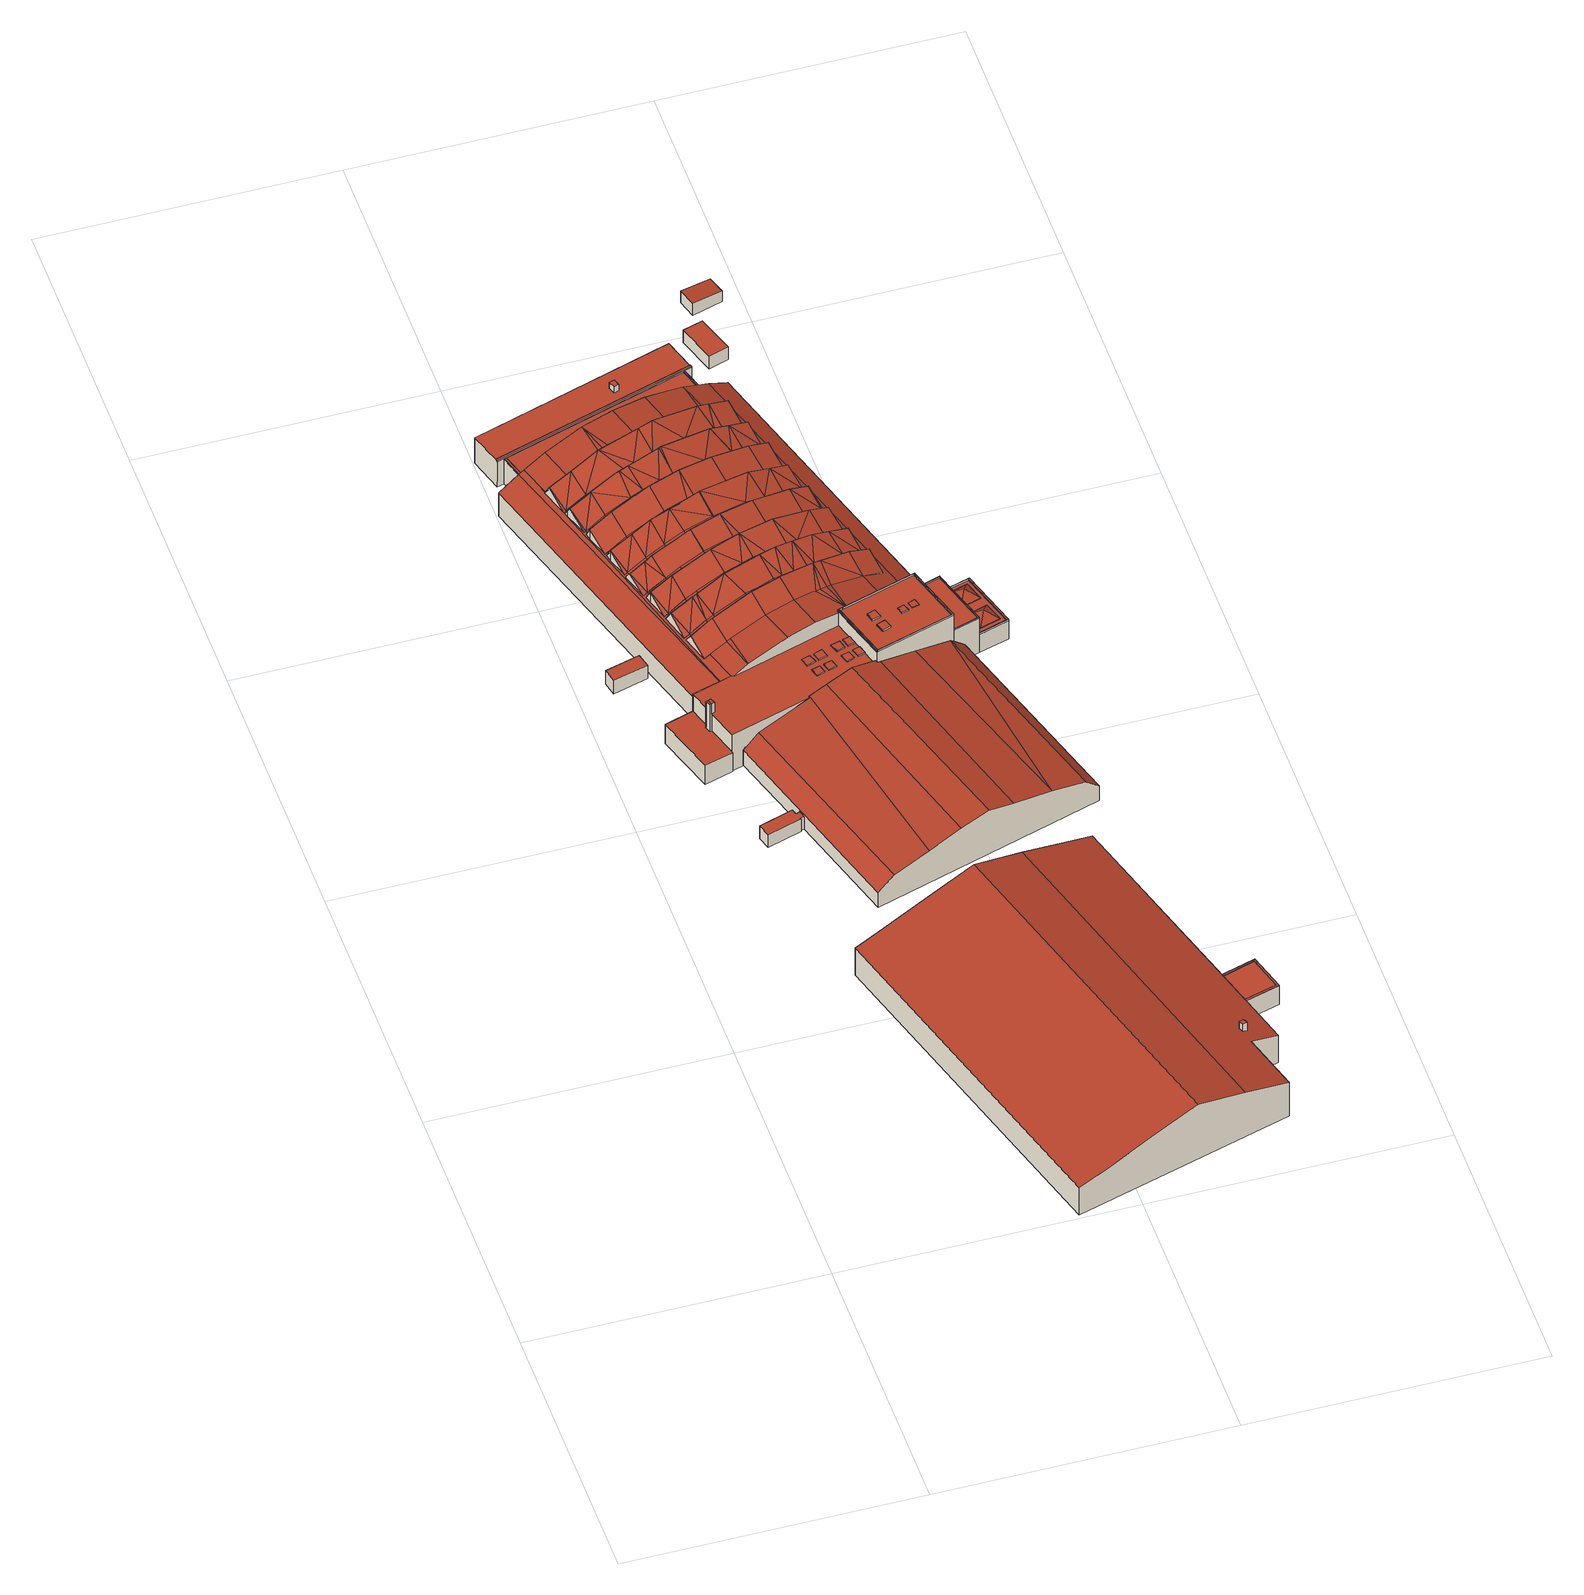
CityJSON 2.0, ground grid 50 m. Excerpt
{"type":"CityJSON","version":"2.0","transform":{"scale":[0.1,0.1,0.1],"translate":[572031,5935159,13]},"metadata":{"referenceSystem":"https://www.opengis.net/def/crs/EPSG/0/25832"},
"CityObjects":{
"building1":{"type":"Building","attributes":{"Grundfläche 2D":"14.764893","Grundhöhe NN":"13.421"},"geometry":[{"type":"Solid","lod":"3","boundaries":[[[[0,1,2,3]],[[4,5,3,2]],[[5,6,0,3]],[[6,7,1,0]],[[7,4,2,1]],[[7,6,5,4]]]],"semantics":{"surfaces":[{"type":"RoofSurface"},{"type":"WallSurface"},{"type":"GroundSurface"}],"values":[[0,1,1,1,1,2]]}}]},
"building2":{"type":"Building","attributes":{"Grundfläche 2D":"2717.191455","Grundhöhe NN":"13.667"},"children":["building2-1","building2-2"],"geometry":[{"type":"Solid","lod":"3","boundaries":[[[[8,9,10,11,12,13]],[[14,15,16,17,18,19,20,21]],[[22,23,16,15]],[[22,24,25,26,27,28,29,23]],[[9,8,30,31]],[[10,9,31,32]],[[11,10,32,33]],[[26,25,24,22,15,14,21,34,35]],[[27,26,35,36]],[[17,16,23,29,28,27,36,37]],[[18,17,37,38]],[[19,18,38,39]],[[8,13,12,11,33,34,21,20,19,39,30]],[[38,37,36,35,34,33,32,31,30,39]]]],"semantics":{"surfaces":[{"type":"RoofSurface"},{"type":"WallSurface"},{"type":"GroundSurface"}],"values":[[0,0,0,0,1,1,1,1,1,1,1,1,1,2]]}}]},
"building2-1":{"type":"BuildingInstallation","parents":["building2"],"geometry":[{"type":"MultiSurface","lod":"3","boundaries":[[[40,41,42,43,44,45,46,47]],[[11,12,41,40]],[[12,48,42,41]],[[43,42,48,49]],[[49,13,44,43]],[[13,8,45,44]],[[9,46,45,8]],[[9,10,47,46]],[[10,11,40,47]]],"semantics":{"surfaces":[{"type":"RoofSurface"},{"type":"WallSurface"}],"values":[0,1,1,1,1,1,1,1,1]}}]},
"building2-2":{"type":"BuildingInstallation","parents":["building2"],"geometry":[{"type":"MultiSurface","lod":"3","boundaries":[[[50,51,52,53,54,55]],[[56,57,58,53,52,51]],[[59,55,54,53,58,60]],[[59,61,50,55]],[[61,56,51,50]]],"semantics":{"surfaces":[{"type":"RoofSurface"},{"type":"WallSurface"}],"values":[0,1,1,1,1]}}]},
"building3":{"type":"Building","attributes":{"Grundfläche 2D":"1534.411316","Grundhöhe NN":"13.532"},"geometry":[{"type":"Solid","lod":"3","boundaries":[[[[62,63,64,65,66]],[[64,67,68,69,65]],[[70,71,72,68,67]],[[73,74,71,70]],[[74,73,75,76,77,78,79]],[[75,80,81,76]],[[82,83,80]],[[83,81,80]],[[82,84,85,86,83]],[[87,88,89,90,91,92,93,94]],[[91,95,96,63,62,66,97,98,92]],[[84,82,80,75,73,70,67,64,63,96,99]],[[85,84,99,100]],[[101,102,78,77,76,81,83,86,85,100,103]],[[79,78,102,104]],[[72,71,74,79,104,105]],[[68,72,105,106]],[[66,65,69,68,106,97]],[[93,92,98,107]],[[94,93,107,108]],[[87,94,108,109]],[[88,87,109,110]],[[89,88,110,111]],[[90,89,111,112]],[[91,90,112,95]],[[98,97,106,105,104,102,101,103,100,99,96,95,112,111,110,109,108,107]]]],"semantics":{"surfaces":[{"type":"RoofSurface"},{"type":"WallSurface"},{"type":"GroundSurface"}],"values":[[0,0,0,0,0,0,0,0,0,0,1,1,1,1,1,1,1,1,1,1,1,1,1,1,1,2]]}}]},
"building4":{"type":"Building","attributes":{"Grundfläche 2D":"397.008832","Grundhöhe NN":"13.572"},"children":["building4-1","building4-2","building4-3"],"geometry":[{"type":"Solid","lod":"3","boundaries":[[[[113,114,115,116]],[[117,118,119,120,121,122,123,124]],[[125,126,127,128]],[[129,126,113,116]],[[126,125,114,113]],[[125,130,115,114]],[[130,129,116,115]],[[120,119,118,117,131,132]],[[122,121,120,132,133]],[[117,124,123,134,131]],[[123,122,133,135,129,130,136,134]],[[127,126,129,135,137]],[[128,127,137,138]],[[130,125,128,138,136]],[[138,137,135,133,132,131,134,136]]]],"semantics":{"surfaces":[{"type":"RoofSurface"},{"type":"WallSurface"},{"type":"GroundSurface"}],"values":[[0,0,0,1,1,1,1,1,1,1,1,1,1,1,2]]}}]},
"building4-1":{"type":"BuildingInstallation","parents":["building4"],"geometry":[{"type":"MultiSurface","lod":"3","boundaries":[[[139,140,141,142]],[[142,141,143,144]],[[139,142,144,145]],[[140,139,145,146]],[[141,140,146,143]]],"semantics":{"surfaces":[{"type":"RoofSurface"},{"type":"WallSurface"}],"values":[0,1,1,1,1]}}]},
"building4-2":{"type":"BuildingInstallation","parents":["building4"],"geometry":[{"type":"MultiSurface","lod":"3","boundaries":[[[147,148,149,150]],[[117,118,150,149]],[[147,150,118,151]],[[148,147,151,124]],[[124,117,149,148]]],"semantics":{"surfaces":[{"type":"RoofSurface"},{"type":"WallSurface"}],"values":[0,1,1,1,1]}}]},
"building4-3":{"type":"BuildingInstallation","parents":["building4"],"geometry":[{"type":"MultiSurface","lod":"3","boundaries":[[[152,153,154,155]],[[155,154,121,156]],[[152,155,156,119]],[[119,120,153,152]],[[120,121,154,153]]],"semantics":{"surfaces":[{"type":"RoofSurface"},{"type":"WallSurface"}],"values":[0,1,1,1,1]}}]},
"building5":{"type":"Building","attributes":{"Grundfläche 2D":"2936.861696","Grundhöhe NN":"13.421"},"children":["building5-1","building5-2","building5-3","building5-4","building5-5","building5-6","building5-7","building5-8","building5-9","building5-10","building5-11","building5-12","building5-13","building5-14","building5-15","building5-16","building5-17","building5-18"],"geometry":[{"type":"MultiSurface","lod":"3","boundaries":[[[157,158,159,160]],[[161,162,163,164,158]],[[164,165,158]],[[165,159,158]],[[157,166,167,158]],[[168,169,162,161,158,167]],[[170,171,162,169]],[[172,173,174,171,170,175]],[[172,176,173]],[[176,177,173]],[[178,179,173,177]],[[179,178,180]],[[180,181,182,183]],[[180,183,179]],[[182,184,185,183]],[[185,186,183]],[[173,179,186,187]],[[183,186,179]],[[187,188,173]],[[173,188,174]],[[189,174,188,190,191]],[[162,171,189,192,163]],[[171,174,189]],[[193,194,195,196]],[[193,196,197]],[[198,199,200]],[[199,193,197]],[[197,200,199]],[[201,196,202]],[[201,202,203]],[[197,196,201]],[[204,197,201]],[[204,205,200]],[[204,200,197]],[[206,207,208]],[[200,205,206,208]],[[207,209,208]],[[210,211,209]],[[211,208,209]],[[212,213,210]],[[210,213,211]],[[212,214,215]],[[215,213,212]],[[214,216,217]],[[215,214,217]],[[218,217,216]],[[219,217,218]],[[219,220,221]],[[221,217,219]],[[221,222,217]],[[223,215,222]],[[215,217,222]],[[223,224,213]],[[223,213,215]],[[224,225,211]],[[211,213,224]],[[226,208,225]],[[211,225,208]],[[200,208,227,198]],[[226,227,208]],[[228,229,230]],[[228,231,229]],[[232,233,234]],[[232,234,235,236,237,231]],[[231,237,229]],[[238,239,228]],[[239,231,228]],[[240,231,239]],[[241,242,232,231,240,243,244]],[[232,242,245,246]],[[246,247,248]],[[246,248,232]],[[249,248,247]],[[250,251,248,249,252]],[[253,251,250]],[[254,255,256]],[[254,256,251,253]],[[257,256,255,258]],[[257,259,260,256]],[[260,261,256]],[[261,262,251]],[[256,261,251]],[[251,262,263]],[[248,263,264]],[[263,248,251]],[[265,232,248,264]],[[233,232,265]],[[266,267,268]],[[266,269,267]],[[266,270,271]],[[266,271,269]],[[272,273,270]],[[273,271,270]],[[274,272,275,276]],[[272,274,273]],[[276,277,278]],[[274,276,278]],[[279,280,278,277]],[[279,281,280]],[[281,282,280]],[[281,283,282]],[[283,284,285,286]],[[286,282,283]],[[285,287,288]],[[285,288,286]],[[289,290,291,287]],[[291,288,287]],[[292,293,291]],[[293,288,291]],[[294,288,293]],[[286,294,295]],[[286,288,294]],[[295,296,282]],[[295,282,286]],[[297,298,278,280,282,296,299]],[[300,278,298]],[[301,302,303,274,300]],[[300,274,278]],[[303,304,273]],[[303,273,274]],[[304,305,273]],[[305,306,271]],[[305,271,273]],[[307,269,306]],[[269,271,306]],[[267,269,307]],[[308,309,310,311,312,313]],[[309,314,315,316,317]],[[308,314,309]],[[318,319,320]],[[308,313,318,320,321]],[[322,315,314,308,321,323]],[[324,315,322,325]],[[325,326,324]],[[327,328,324,326,329]],[[329,330,331,332,333,327]],[[334,335,332,331]],[[336,332,335,337]],[[336,338,332]],[[333,332,338,339]],[[328,327,339,340,324]],[[327,333,339]],[[324,340,341]],[[341,316,315,324]],[[342,343,344]],[[342,345,346]],[[342,346,343]],[[347,348,349]],[[345,349,346]],[[346,349,348]],[[348,347,350,351,352]],[[353,354,352,351]],[[354,353,355,356]],[[357,358,359]],[[359,356,355,357]],[[360,358,361,362]],[[358,360,359]],[[363,364,365,362]],[[365,360,362]],[[365,366,367,368]],[[368,360,365]],[[369,360,368]],[[370,371,354,356,359,369]],[[359,360,369]],[[371,372,354]],[[373,352,354,372]],[[352,373,374]],[[348,352,374,375]],[[376,346,348,375,377]],[[376,378,346]],[[379,343,378]],[[343,346,378]],[[380,381,382]],[[383,381,380]],[[384,381,383]],[[384,385,381]],[[386,387,388]],[[388,387,389,385]],[[389,381,385]],[[390,384,391]],[[390,391,392]],[[384,390,385]],[[393,385,390]],[[393,394,385]],[[395,388,396]],[[388,385,394,396]],[[395,397,398]],[[395,398,388]],[[397,399,400]],[[397,400,398]],[[399,401,402]],[[399,402,400]],[[401,403,404]],[[404,402,401]],[[405,406,407]],[[403,405,404]],[[405,407,404]],[[406,408,407]],[[409,407,408]],[[410,411,409]],[[411,407,409]],[[411,412,407]],[[412,413,404]],[[407,412,404]],[[413,414,402]],[[402,404,413]],[[414,415,400]],[[400,402,414]],[[415,416,398]],[[400,415,398]],[[398,417,386,388]],[[416,417,398]],[[418,419,420,421]],[[418,422,419]],[[423,424,425,426]],[[422,426,427,419]],[[422,423,426]],[[418,428,429,430]],[[430,422,418]],[[431,422,430]],[[423,431,432,433]],[[431,423,422]],[[433,434,423]],[[434,435,436]],[[434,436,423]],[[435,437,438]],[[435,438,436]],[[437,439,440]],[[438,437,440]],[[439,441,442]],[[440,439,442]],[[443,444,442,441]],[[445,446,444]],[[446,442,444]],[[446,447,442]],[[448,440,447]],[[447,440,442]],[[448,449,438]],[[438,440,448]],[[438,449,450,436]],[[450,424,423]],[[436,450,423]],[[451,452,453]],[[451,454,452]],[[451,453,455]],[[451,455,454]],[[456,457,458]],[[456,459,457]],[[456,458,460]],[[456,460,459]],[[461,462,463,464,465,466,467,468,469,470,68,72,471,472,473]],[[474,475,476]],[[477,474,478,479,480,481,482,483,484,485,486]],[[485,484,475,474,477,486]],[[487,488,489,490,491,492,493]],[[494,495,496,497,498,499,500]],[[501,502,503,504,505]],[[221,506,507,216,342,508,509,510,511,255,266,512,513,306,185,514,515,180,516,505,504,517,518,519,446,520,521,522,441,411,523,524,406,336,525,526,331]],[[260,527,510,376]],[[510,527,511]],[[527,528,511]],[[447,519,529,448]],[[349,345,214]],[[347,349,214,212]],[[270,253,250,272]],[[304,187,186,305]],[[178,177,530]],[[330,329,223,222]],[[338,403,401,339]],[[439,437,413,412]],[[262,261,377,375]],[[516,180,178,530]],[[305,186,185,306]],[[254,253,270]],[[255,254,270,266]],[[221,331,330,222]],[[441,439,412,411]],[[446,519,447]],[[403,338,336,406,405]],[[345,342,216,214]],[[261,260,376,377]],[[212,210,351,350,347]],[[275,272,250,252]],[[252,249,275]],[[177,176,530]],[[374,263,262,375]],[[435,414,531,413,437,532]],[[533,448,529,534,449]],[[223,329,535,326,224,536]],[[339,401,537,399,340,538]],[[188,187,304,303]],[[434,415,414,435]],[[397,341,340,399]],[[326,325,225,224]],[[209,351,210]],[[534,539,450,449]],[[539,540,426,425]],[[309,317,396,394,393]],[[198,323,321,199]],[[240,285,284,243]],[[284,283,243]],[[283,281,242,241,244,243]],[[168,167,541]],[[295,294,165,164]],[[235,370,369,237,236]],[[355,205,204,358,357]],[[386,417,432,431,387]],[[542,169,168,541]],[[322,323,198,227,226]],[[396,317,316,395]],[[432,417,416,433]],[[425,424,539]],[[205,355,353,207,206]],[[235,234,233,371,370]],[[164,163,296,295]],[[543,170,544,169,542]],[[233,265,545,372,371]],[[209,207,353,351]],[[225,325,322,226]],[[341,397,395,316]],[[415,434,433,416]],[[424,450,539]],[[546,547,277,247,246,245,242,281,279,548]],[[296,163,192,549,189,298,297,299]],[[310,309,393,390]],[[193,199,321,320]],[[550,551,464,541,167,552]],[[294,553,554,165]],[[240,239,287,285]],[[369,555,556,229,237]],[[361,204,201,557]],[[361,358,204]],[[431,430,381,389]],[[389,387,431]],[[426,540,558,559,427]],[[560,561,562,563,564,420,558,565,566]],[[561,381,430,562]],[[558,420,559]],[[320,319,318,567,312,311,310,390,392,391,560,566,550,552,568,569,554,553,570,571,572,287,239,573,574,575,229,556,576,577,578,557,201,203,202,579,195,194,193]],[[565,580,581,566]],[[545,265,264,373]],[[188,303,302,301,300,298,189,191,190]],[[530,172,175,170,543,582,583,584]],[[264,263,374,373]],[[176,172,530]],[[276,249,247,277]],[[276,275,249]],[[585,586,587,588,589,590],[591,592,593,594],[595,596,597,598]],[[160,569,568,166,157]],[[166,568,552]],[[166,552,167]],[[169,544,170]],[[515,181,180]],[[181,515,514,184,182]],[[514,185,184]],[[189,549,192]],[[192,549,192,163]],[[160,159,165,554,569]],[[579,196,195]],[[579,202,196]],[[507,218,216]],[[218,507,506,220,219]],[[506,221,220]],[[575,574,228,230]],[[574,573,238,228]],[[240,239,238,573,239]],[[246,245,246,247]],[[255,511,258]],[[511,528,257,258]],[[528,527,259,257]],[[527,260,259]],[[265,264,265,233]],[[230,229,237,229,575]],[[512,266,268]],[[279,281,279,548]],[[279,546,548]],[[277,546,279]],[[546,277,547]],[[571,290,289,287,285,287,572]],[[290,571,570,292,291]],[[294,293,292,570,553]],[[297,299,297,298]],[[513,307,306]],[[307,513,512,268,267]],[[567,313,312]],[[567,318,313]],[[526,334,331]],[[334,526,525,337,335]],[[525,336,337]],[[508,342,344]],[[577,364,363,362,361,557,578]],[[364,577,576,366,365]],[[576,556,368,367,366]],[[368,555,369]],[[372,545,373]],[[378,376,510,379]],[[510,509,343,379]],[[509,508,344,343]],[[561,560,380,382]],[[560,383,380]],[[383,560,391,384]],[[524,408,406]],[[408,524,523,410,409]],[[523,411,410]],[[382,381,389,381,561]],[[421,564,563,428,418]],[[563,562,430,431,430,429,428]],[[522,443,441]],[[522,521,520,445,444,443]],[[520,446,445]],[[564,421,420,419,427,559,420]],[[453,452,597,596]],[[455,453,596,595]],[[595,598,454,455]],[[598,597,452,454]],[[458,457,593,592]],[[592,591,460,458]],[[591,594,459,460]],[[457,459,594,593]],[[551,465,464]],[[465,551,550,466]],[[599,600,498,467,466,550,566,581]],[[496,495,470,469,468,467,498,497]],[[470,495,601,602,68]],[[72,68,602,603]],[[471,72,603,604]],[[583,582,463,462,461,473,472,471,604,605,479,478,474,476]],[[606,488,607,481,480,479,605,608]],[[481,607,488,487,493,492,609,483,482]],[[530,584,583,476,475,484,483,609,492,501,505,516]],[[489,488,606,610,588,611]],[[489,611,588,587,586,585,612,491,490]],[[501,492,491,612,585,613,614,502]],[[499,498,600,615]],[[500,499,615,616]],[[494,500,616,617]],[[495,494,617,601]],[[503,502,614,618]],[[580,565,558,540,539,534,529,519,518,517,504,503,618,619]],[[581,580,619,599]],[[542,541,464,463,582,543]],[[589,588,610,620]],[[590,589,620,621]],[[585,590,621,613]],[[602,601,617,616,615,600,599,619,618,614,613,621,620,610,606,608,605,604,603]]],"semantics":{"surfaces":[{"type":"RoofSurface"},{"type":"WallSurface"},{"type":"GroundSurface"}],"values":[0,0,0,0,0,0,0,0,0,0,0,0,0,0,0,0,0,0,0,0,0,0,0,0,0,0,0,0,0,0,0,0,0,0,0,0,0,0,0,0,0,0,0,0,0,0,0,0,0,0,0,0,0,0,0,0,0,0,0,0,0,0,0,0,0,0,0,0,0,0,0,0,0,0,0,0,0,0,0,0,0,0,0,0,0,0,0,0,0,0,0,0,0,0,0,0,0,0,0,0,0,0,0,0,0,0,0,0,0,0,0,0,0,0,0,0,0,0,0,0,0,0,0,0,0,0,0,0,0,0,0,0,0,0,0,0,0,0,0,0,0,0,0,0,0,0,0,0,0,0,0,0,0,0,0,0,0,0,0,0,0,0,0,0,0,0,0,0,0,0,0,0,0,0,0,0,0,0,0,0,0,0,0,0,0,0,0,0,0,0,0,0,0,0,0,0,0,0,0,0,0,0,0,0,0,0,0,0,0,0,0,0,0,0,0,0,0,0,0,0,0,0,0,0,0,0,0,0,0,0,0,0,0,0,0,0,0,0,0,0,0,0,0,0,0,0,0,0,0,0,0,0,0,0,0,0,0,0,0,0,0,0,0,0,0,0,0,0,0,0,0,0,0,0,0,0,0,0,0,0,0,0,0,0,0,0,0,0,0,0,0,0,0,0,0,0,0,0,0,0,0,0,0,0,0,0,0,0,0,0,0,0,0,0,0,0,0,0,0,0,0,0,0,0,0,0,0,0,0,0,0,0,0,0,0,0,0,0,0,0,0,0,0,0,0,0,0,0,1,1,1,1,1,1,1,1,1,1,1,1,1,1,1,1,1,1,1,1,1,1,1,1,1,1,1,1,1,1,1,1,1,1,1,1,1,1,1,1,1,1,1,1,1,1,1,1,1,1,1,1,1,1,1,1,1,1,1,1,1,1,1,1,1,1,1,1,1,1,1,1,1,1,1,1,1,1,1,1,1,1,1,1,1,1,1,1,1,1,1,1,1,1,1,1,2]}}]},
"building5-1":{"type":"BuildingInstallation","parents":["building5"],"geometry":[{"type":"MultiSurface","lod":"3","boundaries":[[[622,623,611,624,625,612,626,627]],[[588,589,624,611]],[[589,590,625,624]],[[590,585,612,625]],[[586,626,612,585]],[[586,628,627,626]],[[628,629,622,627]],[[629,587,623,622]],[[588,611,623,587]]],"semantics":{"surfaces":[{"type":"RoofSurface"},{"type":"WallSurface"}],"values":[0,1,1,1,1,1,1,1,1]}}]},
"building5-2":{"type":"BuildingInstallation","parents":["building5"],"geometry":[{"type":"MultiSurface","lod":"3","boundaries":[[[630,631,632,633]],[[633,632,634,635]],[[630,633,635,636]],[[631,630,636,637]],[[632,631,637,634]]],"semantics":{"surfaces":[{"type":"RoofSurface"},{"type":"WallSurface"}],"values":[0,1,1,1,1]}}]},
"building5-3":{"type":"BuildingInstallation","parents":["building5"],"geometry":[{"type":"MultiSurface","lod":"3","boundaries":[[[638,639,640,641]],[[469,642,638,641]],[[639,638,642,643]],[[643,468,640,639]]],"semantics":{"surfaces":[{"type":"RoofSurface"},{"type":"WallSurface"}],"values":[0,1,1,1]}}]},
"building5-4":{"type":"BuildingInstallation","parents":["building5"],"geometry":[{"type":"MultiSurface","lod":"3","boundaries":[[[644,645,646,647]],[[647,646,648,649]],[[644,647,649,650]],[[650,651,645,644]],[[651,648,646,645]]],"semantics":{"surfaces":[{"type":"RoofSurface"},{"type":"WallSurface"}],"values":[0,1,1,1,1]}}]},
"building5-5":{"type":"BuildingInstallation","parents":["building5"],"geometry":[{"type":"MultiSurface","lod":"3","boundaries":[[[652,653,654,655]],[[655,654,473,656]],[[652,655,656,657]],[[657,472,653,652]],[[472,473,654,653]]],"semantics":{"surfaces":[{"type":"RoofSurface"},{"type":"WallSurface"}],"values":[0,1,1,1,1]}}]},
"building5-6":{"type":"BuildingInstallation","parents":["building5"],"geometry":[{"type":"MultiSurface","lod":"3","boundaries":[[[658,659,660,661]],[[661,660,662,663]],[[663,664,658,661]],[[659,658,664,665]],[[665,662,660,659]]],"semantics":{"surfaces":[{"type":"RoofSurface"},{"type":"WallSurface"}],"values":[0,1,1,1,1]}}]},
"building5-7":{"type":"BuildingInstallation","parents":["building5"],"geometry":[{"type":"MultiSurface","lod":"3","boundaries":[[[666,667,668,669]],[[669,668,670,671]],[[666,669,671,672]],[[667,666,672,673]],[[668,667,673,670]]],"semantics":{"surfaces":[{"type":"RoofSurface"},{"type":"WallSurface"}],"values":[0,1,1,1,1]}}]},
"building5-8":{"type":"BuildingInstallation","parents":["building5"],"geometry":[{"type":"MultiSurface","lod":"3","boundaries":[[[674,675,676,677]],[[676,461,462,677]],[[462,678,674,677]],[[675,674,678,679]],[[461,676,675,679]]],"semantics":{"surfaces":[{"type":"RoofSurface"},{"type":"WallSurface"}],"values":[0,1,1,1,1]}}]},
"building5-9":{"type":"BuildingInstallation","parents":["building5"],"geometry":[{"type":"MultiSurface","lod":"3","boundaries":[[[680,681,682,683]],[[682,681,684,685]],[[683,682,685,686]],[[687,680,683,686]],[[681,680,687,684]]],"semantics":{"surfaces":[{"type":"RoofSurface"},{"type":"WallSurface"}],"values":[0,1,1,1,1]}}]},
"building5-10":{"type":"BuildingInstallation","parents":["building5"],"geometry":[{"type":"MultiSurface","lod":"3","boundaries":[[[688,689,690,691]],[[692,693,691,690]],[[688,691,693,694]],[[689,688,694,695]],[[695,692,690,689]]],"semantics":{"surfaces":[{"type":"RoofSurface"},{"type":"WallSurface"}],"values":[0,1,1,1,1]}}]},
"building5-11":{"type":"BuildingInstallation","parents":["building5"],"geometry":[{"type":"MultiSurface","lod":"3","boundaries":[[[696,697,698,699]],[[700,701,699,698]],[[696,699,701,702]],[[697,696,702,703]],[[703,700,698,697]]],"semantics":{"surfaces":[{"type":"RoofSurface"},{"type":"WallSurface"}],"values":[0,1,1,1,1]}}]},
"building5-12":{"type":"BuildingInstallation","parents":["building5"],"geometry":[{"type":"MultiSurface","lod":"3","boundaries":[[[704,705,706,707]],[[707,706,708,709]],[[704,707,709,710]],[[705,704,710,711]],[[706,705,711,708]]],"semantics":{"surfaces":[{"type":"RoofSurface"},{"type":"WallSurface"}],"values":[0,1,1,1,1]}}]},
"building5-13":{"type":"BuildingInstallation","parents":["building5"],"geometry":[{"type":"MultiSurface","lod":"3","boundaries":[[[712,713,714,715]],[[716,717,715,714]],[[717,718,712,715]],[[713,712,718,719]],[[714,713,719,716]]],"semantics":{"surfaces":[{"type":"RoofSurface"},{"type":"WallSurface"}],"values":[0,1,1,1,1]}}]},
"building5-14":{"type":"BuildingInstallation","parents":["building5"],"geometry":[{"type":"MultiSurface","lod":"3","boundaries":[[[720,721,722,723]],[[723,722,724,725]],[[720,723,725,726]],[[721,720,726,727]],[[722,721,727,724]]],"semantics":{"surfaces":[{"type":"RoofSurface"},{"type":"WallSurface"}],"values":[0,1,1,1,1]}}]},
"building5-15":{"type":"BuildingInstallation","parents":["building5"],"geometry":[{"type":"MultiSurface","lod":"3","boundaries":[[[728,729,730,731,732,733,734,735,736,737,738,739,740]],[[480,481,735,734]],[[482,483,737,736,735,481]],[[483,484,475,738,737]],[[741,486,740,739]],[[485,740,486]],[[485,742,743,744,731,730,729,728]],[[485,728,740]],[[732,731,744,745]],[[745,746,733,732]]],"semantics":{"surfaces":[{"type":"RoofSurface"},{"type":"WallSurface"}],"values":[0,1,1,1,1,1,1,1,1,1]}}]},
"building5-16":{"type":"BuildingInstallation","parents":["building5"],"geometry":[{"type":"MultiSurface","lod":"3","boundaries":[[[734,733,739,738,747,748]],[[479,480,734,748]],[[741,739,733,746,749,477]],[[747,738,475,476]],[[476,474,478,479,748,747]]],"semantics":{"surfaces":[{"type":"RoofSurface"},{"type":"WallSurface"}],"values":[0,1,1,1,1]}}]},
"building5-17":{"type":"BuildingInstallation","parents":["building5"],"geometry":[{"type":"MultiSurface","lod":"3","boundaries":[[[750,751,607,752,753,754,609,755,756]],[[488,489,752,607]],[[489,490,491,754,753,752]],[[492,609,754,491]],[[493,755,609,492]],[[493,757,756,755]],[[750,756,757,758]],[[758,487,751,750]],[[488,607,751,487]]],"semantics":{"surfaces":[{"type":"RoofSurface"},{"type":"WallSurface"}],"values":[0,1,1,1,1,1,1,1,1]}}]},
"building5-18":{"type":"BuildingInstallation","parents":["building5"],"geometry":[{"type":"MultiSurface","lod":"3","boundaries":[[[759,760,641,640]],[[468,469,496,497]],[[761,759,640,468,497]],[[760,759,761,762]],[[496,469,641,760,762]]],"semantics":{"surfaces":[{"type":"RoofSurface"},{"type":"WallSurface"}],"values":[0,1,1,1,1]}}]},
"building6":{"type":"Building","attributes":{"Grundfläche 2D":"4.141002","Grundhöhe NN":"13.704"},"geometry":[{"type":"Solid","lod":"3","boundaries":[[[[763,764,765,766]],[[767,768,766,765]],[[768,769,763,766]],[[769,770,764,763]],[[770,767,765,764]],[[770,769,768,767]]]],"semantics":{"surfaces":[{"type":"RoofSurface"},{"type":"WallSurface"},{"type":"GroundSurface"}],"values":[[0,1,1,1,1,2]]}}]},
"building7":{"type":"Building","attributes":{"Grundfläche 2D":"24.814032","Grundhöhe NN":"13.720"},"geometry":[{"type":"Solid","lod":"3","boundaries":[[[[771,772,773,774]],[[775,776,774,773]],[[776,777,771,774]],[[777,778,772,771]],[[778,775,773,772]],[[778,777,776,775]]]],"semantics":{"surfaces":[{"type":"RoofSurface"},{"type":"WallSurface"},{"type":"GroundSurface"}],"values":[[0,1,1,1,1,2]]}}]},
"building8":{"type":"Building","attributes":{"Grundfläche 2D":"17.670624","Grundhöhe NN":"13.799"},"geometry":[{"type":"Solid","lod":"3","boundaries":[[[[779,780,781,782]],[[783,784,782,781]],[[784,785,779,782]],[[785,786,780,779]],[[786,783,781,780]],[[786,785,784,783]]]],"semantics":{"surfaces":[{"type":"RoofSurface"},{"type":"WallSurface"},{"type":"GroundSurface"}],"values":[[0,1,1,1,1,2]]}}]}
},
"vertices":[
[116,1312,33],[110,1336,33],[51,1320,33],[57,1296,33],[51,1320,4],[57,1296,4],[116,1312,4],[110,1336,4],
[761,328,47],[828,347,47],[809,413,47],[742,394,47],[743,390,47],[759,332,47],[600,712,79],[522,689,102],[693,91,102],[770,113,79],[741,215,79],[789,228,65],[742,394,65],[646,725,65],[437,664,125],[609,66,125],[355,640,102],[276,617,79],[227,603,65],[399,5,65],[448,19,79],[527,42,102],[761,328,7],[828,347,7],[809,413,7],[742,394,7],[646,725,7],[227,603,7],[399,5,7],[770,113,7],[741,215,7],[789,228,7],
[742,394,48],[743,390,48],[807,409,48],[824,350,48],[759,332,48],[761,328,48],[828,347,48],[809,413,48],[807,409,47],[824,350,47],
[732,248,94],[735,240,94],[741,242,94],[743,242,94],[741,248,94],[740,250,94],[735,240,79],[741,242,77],[743,242,77],[740,250,77],[741,248,77],[732,248,79],
[247,929,37],[305,733,37],[333,741,60],[226,1097,60],[200,1089,37],[395,760,75],[318,1124,82],[289,1116,75],[452,778,89],[348,1137,89],[317,1127,82],[502,793,99],[394,1151,99],[545,806,89],[442,1161,88],[438,1160,89],[437,1159,90],[435,1163,90],[614,827,75],[504,1179,75],[673,845,60],[567,1198,60],[697,852,37],[592,1205,37],[573,1200,55],[176,930,32],[183,907,32],[241,925,32],[240,927,32],[247,929,32],[244,941,32],[237,938,32],[234,948,32],[247,929,5],[305,733,5],[200,1089,5],[244,941,5],[697,852,5],[592,1205,5],[438,1160,5],[437,1159,5],[573,1200,5],[435,1163,5],[317,1127,5],[318,1124,5],[237,938,5],[234,948,5],[176,930,5],[183,907,5],[241,925,5],[240,927,5],
[364,1883,63],[19,1778,63],[20,1774,63],[365,1879,63],[46,1729,59],[49,1730,59],[365,1826,59],[367,1826,59],[353,1873,59],[352,1875,59],[32,1777,59],[32,1776,59],[19,1778,61],[364,1883,61],[347,1939,61],[2,1834,61],[365,1879,61],[20,1774,61],[46,1729,6],[367,1826,6],[352,1875,6],[32,1777,6],[365,1879,6],[20,1774,6],[347,1939,6],[2,1834,6],
[240,1877,74],[231,1874,74],[235,1862,74],[243,1865,74],[235,1862,61],[243,1865,61],[240,1877,61],[231,1874,61],
[35,1777,62],[32,1776,62],[46,1729,62],[49,1730,62],[35,1777,59],
[365,1826,62],[367,1826,62],[353,1873,62],[351,1872,62],[351,1872,59],
[180,1293,94],[218,1305,111],[185,1308,81],[176,1305,77],[270,1321,124],[287,1326,128],[283,1337,110],[227,1320,96],[214,1317,93],[190,1258,77],[229,1268,93],[236,1270,95],[298,1289,110],[348,1304,113],[337,1340,131],[387,1315,109],[396,1359,126],[337,1341,131],[385,1315,110],[395,1318,109],[407,1321,108],[414,1324,106],[409,1363,123],[472,1342,91],[507,1353,77],[496,1389,97],[461,1379,112],[492,1400,77],[458,1390,91],[406,1374,104],[392,1370,108],[370,1363,110],[333,1352,113],[354,1358,111],[351,1357,111],[304,1343,111],[118,1516,79],[117,1516,78],[114,1515,77],[116,1504,98],[154,1515,111],[189,1538,103],[151,1526,93],[187,1525,123],[133,1469,79],[128,1467,77],[132,1468,79],[165,1478,93],[198,1489,101],[198,1489,102],[233,1499,110],[221,1535,127],[284,1514,113],[285,1514,113],[274,1551,134],[343,1532,108],[275,1552,134],[377,1543,99],[361,1577,125],[409,1553,91],[399,1589,110],[444,1563,77],[432,1600,97],[429,1611,77],[395,1600,91],[369,1592,98],[328,1580,108],[270,1563,113],[259,1559,112],[218,1547,110],[190,1538,103],[148,1399,99],[151,1413,80],[145,1411,77],[186,1410,113],[254,1430,130],[250,1443,110],[209,1430,100],[208,1430,100],[208,1430,99],[182,1422,93],[159,1363,77],[166,1365,80],[196,1375,93],[217,1382,98],[265,1395,110],[216,1381,98],[216,1382,98],[267,1396,110],[297,1405,112],[316,1411,113],[305,1446,134],[339,1417,111],[375,1428,108],[364,1464,130],[339,1418,111],[395,1434,103],[396,1435,103],[441,1448,91],[430,1484,111],[464,1495,96],[476,1459,77],[461,1506,77],[426,1496,91],[387,1484,101],[360,1476,108],[314,1462,112],[302,1458,113],[292,1455,112],[442,1442,91],[479,1442,97],[476,1452,77],[445,1432,110],[396,1429,103],[415,1423,121],[376,1423,108],[380,1412,128],[349,1402,134],[342,1413,111],[341,1412,111],[318,1405,113],[321,1394,133],[298,1399,112],[270,1378,130],[267,1390,110],[259,1374,130],[218,1375,98],[217,1375,98],[198,1369,93],[210,1359,115],[168,1360,80],[202,1357,112],[161,1358,77],[160,1358,77],[164,1346,99],[174,1310,77],[184,1312,81],[213,1321,93],[226,1326,96],[282,1342,110],[304,1348,111],[332,1357,113],[285,1343,110],[348,1361,111],[351,1362,111],[367,1367,110],[368,1367,110],[391,1374,108],[405,1379,104],[457,1394,91],[490,1404,77],[138,1568,114],[135,1579,93],[101,1569,78],[99,1569,77],[98,1568,77],[100,1557,98],[181,1581,125],[205,1588,131],[201,1600,110],[180,1593,105],[113,1518,77],[114,1519,77],[117,1520,79],[150,1530,93],[217,1550,110],[189,1542,103],[258,1604,134],[258,1563,112],[269,1566,113],[316,1622,128],[260,1605,134],[327,1585,108],[368,1597,98],[394,1604,91],[382,1643,112],[342,1630,122],[429,1615,77],[417,1654,98],[379,1654,91],[414,1665,77],[359,1648,96],[312,1633,108],[254,1616,113],[232,1610,112],[411,1548,91],[448,1547,97],[446,1559,77],[378,1538,99],[414,1537,110],[344,1528,108],[348,1516,126],[378,1538,100],[287,1510,113],[286,1510,113],[290,1498,131],[234,1494,110],[238,1482,128],[199,1483,101],[223,1478,124],[198,1483,101],[167,1473,93],[170,1462,111],[157,1458,105],[166,1473,93],[135,1464,80],[129,1463,78],[128,1462,77],[131,1451,94],[142,1416,77],[143,1416,77],[149,1418,80],[181,1427,93],[207,1436,100],[248,1448,110],[249,1449,110],[300,1463,113],[312,1467,112],[359,1481,108],[425,1501,91],[386,1490,101],[459,1512,77],[460,1512,77],[82,1615,87],[84,1622,78],[80,1621,77],[82,1615,88],[84,1609,98],[122,1621,110],[170,1648,106],[119,1633,93],[172,1636,127],[118,1633,93],[99,1574,78],[96,1573,77],[98,1574,78],[133,1584,93],[178,1598,105],[200,1604,110],[179,1598,105],[230,1614,112],[188,1641,129],[253,1620,113],[242,1657,136],[311,1637,108],[246,1658,137],[358,1653,96],[333,1685,124],[359,1653,96],[378,1659,91],[367,1695,111],[412,1670,77],[401,1706,98],[398,1718,77],[363,1707,91],[350,1703,95],[296,1687,108],[238,1669,113],[206,1659,111],[185,1653,110],[170,1648,107],[68,1662,98],[67,1673,78],[65,1673,77],[64,1673,77],[106,1673,111],[155,1688,128],[168,1705,110],[161,1702,108],[103,1685,93],[103,1684,93],[79,1624,77],[80,1624,77],[83,1625,78],[118,1635,93],[170,1652,107],[184,1656,110],[204,1662,111],[237,1672,113],[226,1710,133],[295,1690,108],[251,1718,135],[349,1707,94],[331,1742,119],[362,1710,91],[351,1748,112],[397,1721,77],[386,1759,98],[382,1770,77],[348,1760,91],[341,1757,93],[280,1739,108],[223,1721,113],[179,1708,111],[636,1248,58],[648,1270,44],[614,1259,44],[659,1236,44],[624,1225,44],[621,1299,59],[643,1287,44],[633,1322,44],[609,1277,44],[599,1312,44],[420,1216,82],[415,1230,82],[407,1260,82],[220,1203,82],[219,1203,82],[218,1205,82],[149,1185,82],[161,1145,82],[164,1136,82],[180,1083,82],[435,1163,82],[427,1190,82],[423,1205,82],[407,1260,111],[407,1263,111],[406,1263,111],[408,1260,111],[415,1230,111],[437,1159,111],[438,1160,111],[573,1200,111],[542,1302,111],[542,1303,111],[423,1268,111],[415,1264,111],[414,1264,111],[572,1201,78],[573,1200,78],[618,1213,78],[587,1316,78],[587,1317,78],[542,1303,78],[542,1302,78],[180,1081,45],[180,1083,45],[164,1136,45],[161,1145,45],[149,1185,45],[100,1170,45],[132,1067,45],[542,1303,66],[567,1311,52],[411,1840,52],[377,1830,70],[535,1301,70],[429,1611,75],[444,1563,75],[446,1559,75],[448,1547,75],[460,1512,75],[476,1459,75],[476,1452,76],[490,1404,76],[492,1400,75],[507,1353,75],[488,1288,91],[367,1826,74],[365,1826,75],[331,1815,91],[382,1770,75],[386,1759,75],[397,1721,75],[398,1718,75],[412,1670,75],[414,1665,75],[429,1615,75],[461,1506,75],[464,1495,75],[263,1795,108],[423,1268,108],[272,1679,110],[272,1683,110],[265,1734,109],[206,1777,113],[280,1570,112],[281,1566,112],[276,1627,111],[276,1623,111],[151,1761,110],[86,1741,93],[246,1211,93],[316,1232,110],[365,1247,113],[310,1292,111],[291,1461,112],[304,1401,112],[305,1401,112],[299,1400,112],[308,1345,111],[218,1205,81],[219,1203,81],[200,1260,81],[184,1312,80],[185,1308,80],[152,1419,80],[149,1418,79],[135,1464,79],[49,1730,77],[67,1673,77],[82,1615,76],[80,1621,76],[80,1624,76],[79,1624,76],[64,1673,76],[39,1727,73],[201,1201,73],[100,1557,76],[190,1258,76],[176,1305,76],[174,1310,76],[160,1358,76],[161,1358,76],[159,1363,76],[148,1399,76],[145,1411,76],[142,1416,76],[128,1462,76],[129,1463,77],[116,1504,76],[4,1716,54],[162,1189,52],[407,1260,109],[406,1263,109],[407,1263,109],[587,1317,43],[587,1316,43],[617,1214,43],[618,1213,43],[670,1228,43],[639,1332,43],[599,1312,43],[633,1322,43],[643,1287,43],[609,1277,43],[624,1225,43],[614,1259,43],[648,1270,43],[659,1236,43],[162,1189,4],[149,1185,4],[180,1083,4],[318,1124,4],[317,1127,4],[435,1163,4],[437,1159,4],[573,1200,4],[573,1200,80],[438,1160,4],[542,1303,80],[618,1213,4],[618,1213,46],[587,1317,46],[587,1317,4],[567,1311,4],[100,1170,4],[132,1067,4],[180,1081,4],[411,1840,4],[4,1716,4],[670,1228,4],[639,1332,4],
[667,1229,46],[617,1214,46],[670,1228,46],[639,1332,46],[587,1316,46],[637,1330,46],[637,1330,43],[667,1229,43],
[401,1211,84],[397,1225,84],[382,1221,84],[387,1206,84],[382,1221,82],[387,1206,82],[401,1211,82],[397,1225,82],
[169,1138,103],[166,1147,103],[161,1145,103],[164,1136,103],[169,1138,82],[166,1147,82],
[404,1199,84],[390,1195,84],[395,1180,84],[408,1185,84],[395,1180,82],[408,1185,82],[404,1199,82],[390,1195,82],
[415,1187,84],[427,1190,84],[423,1205,84],[411,1201,84],[411,1201,82],[415,1187,82],
[355,1197,84],[370,1201,84],[366,1216,84],[351,1211,84],[366,1216,82],[351,1211,82],[355,1197,82],[370,1201,82],
[373,1189,84],[359,1185,84],[363,1171,84],[377,1175,84],[363,1171,82],[377,1175,82],[373,1189,82],[359,1185,82],
[403,1227,84],[407,1212,84],[420,1216,84],[415,1230,84],[403,1227,82],[407,1212,82],
[344,1209,84],[330,1205,84],[334,1190,84],[349,1195,84],[330,1205,82],[334,1190,82],[349,1195,82],[344,1209,82],
[356,1169,84],[352,1183,84],[338,1179,84],[342,1165,84],[338,1179,82],[342,1165,82],[356,1169,82],[352,1183,82],
[525,1249,113],[514,1245,113],[517,1234,113],[529,1237,113],[517,1234,111],[529,1237,111],[525,1249,111],[514,1245,111],
[460,1245,114],[446,1240,114],[450,1226,114],[465,1230,114],[450,1226,111],[465,1230,111],[460,1245,111],[446,1240,111],
[506,1243,113],[495,1239,113],[498,1228,113],[510,1231,113],[498,1228,111],[510,1231,111],[506,1243,111],[495,1239,111],
[473,1204,114],[468,1219,114],[453,1214,114],[458,1199,114],[453,1214,111],[458,1199,111],[473,1204,111],[468,1219,111],
[415,1264,114],[423,1266,114],[536,1300,114],[540,1301,114],[570,1200,114],[438,1161,114],[438,1160,114],[573,1200,114],[542,1302,114],[542,1303,114],[407,1263,114],[408,1262,114],[414,1264,114],[408,1262,111],[423,1266,111],[536,1300,111],[540,1301,111],[570,1200,111],[438,1161,111],
[406,1263,114],[437,1159,114],[416,1234,111],
[616,1214,80],[572,1201,80],[618,1213,80],[587,1316,80],[587,1317,80],[542,1302,80],[586,1315,80],[586,1315,78],[616,1214,78],
[157,1144,103],[160,1135,103],[157,1144,45],[160,1135,45],
[380,1842,24],[394,1846,24],[385,1874,24],[371,1869,24],[385,1874,7],[371,1869,7],[380,1842,7],[394,1846,7],
[440,1930,34],[419,1996,34],[385,1986,34],[406,1919,34],[385,1986,7],[406,1919,7],[440,1930,7],[419,1996,7],
[468,2052,30],[459,2083,30],[407,2068,34],[416,2036,34],[407,2068,8],[416,2036,8],[468,2052,8],[459,2083,8]
]}
